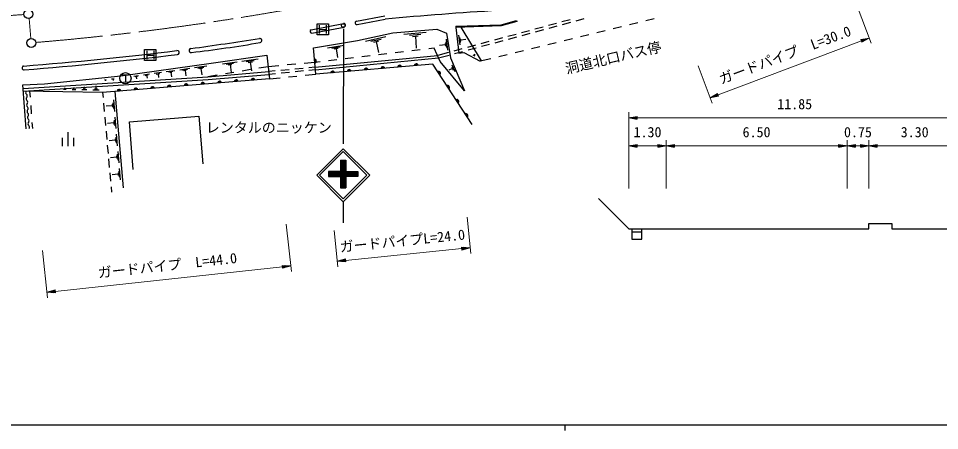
# Model space of a CAD drawing. Units: millimetres, scale not verified. Extents: x 40000 to 680000, y 20000 to 380000.
# Drawn here: x 170410 to 334898, y 204000 to 277560 of the extents above; entities that cross this region are included whole.
import ezdxf
from ezdxf.enums import TextEntityAlignment as Align

# ---------------------------------------------------------------- set-up
doc = ezdxf.new("R2010")
doc.units = ezdxf.units.MM
doc.header["$LTSCALE"] = 1000
doc.linetypes.add('CHAIN', pattern=[18.5, 12, -1.5, 3.5, -1.5])
for name, color, linetype, lineweight in [('M-BGD', 7, 'Continuous', 25), ('M-BGD-EXST', 7, 'Continuous', 25), ('M-BMK', 2, 'CHAIN', 13), ('M-BMK-SRVR', 3, 'Continuous', 25), ('M-STR-HTXT', 7, 'Continuous', 13), ('M-STR-STRC', 7, 'Continuous', 25), ('M-STR-STRD', 7, 'Continuous', 25), ('M-TTL-BAND', 7, 'Continuous', 25)]:
    doc.layers.add(name, color=color, linetype=linetype, lineweight=lineweight)
doc.styles.add('ＭＳ ゴシック', font='')
doc.styles.get('ＭＳ ゴシック').set_extended_font_data('MS Gothic')

msp = doc.modelspace()

# ---------------------------------------------------------------- hatches: boundary and pattern name
at = {"layer": 'M-STR-STRC'}
h = msp.add_hatch(dxfattribs=at)
h.set_pattern_fill('USER', color=256, style=0, pattern_type=2)
h.set_pattern_definition([(45, (743523, 373471), (-70.7128, 70.7128), []), (135, (743523, 373471), (-70.71634, -70.71634), [])])
h.paths.add_polyline_path([(225788, 249347), (225788, 250247), (227950, 250247), (227950, 252280), (228850, 252280), (228850, 247314), (227950, 247314), (227950, 249347)])
h = msp.add_hatch(dxfattribs=at)
h.set_pattern_fill('USER', color=256, style=0, pattern_type=2)
h.set_pattern_definition([(315, (231012, 249824), (70.7107, 70.7107), []), (45, (231012, 249824), (-70.7107, 70.7107), [])])
h.paths.add_polyline_path([(228850, 250247), (228850, 249347), (231012, 249347), (231012, 250247)])

# ---------------------------------------------------------------- linework, layer by layer
at = {"layer": 'M-BGD'}
for p, q in [((248488, 276164), (256587, 276447)), ((256587, 276447), (259361, 277215)), ((259414, 277022), (256617, 276248)), ((259361, 277215), (259414, 277022)), ((266506, 276667), (265057, 276278)), ((268920, 277316), (267472, 276927)), ((267591, 276484), (269039, 276874)), ((270005, 277134), (271453, 277524)), ((280989, 276804), (279533, 276447)), ((283903, 277518), (282446, 277161)), ((239260, 274767), (243225, 275083)), ((240272, 274582), (242255, 274739)), ((248488, 276164), (248495, 275964)), ((256617, 276248), (248495, 275964)), ((253078, 269965), (249449, 275997)), ((259263, 274720), (257814, 274331)), ((261677, 275369), (260229, 274980)), ((260349, 274534), (261797, 274924)), ((264092, 276018), (262643, 275629)), ((262763, 275184), (264211, 275574)), ((265177, 275834), (266625, 276224)), ((275162, 275376), (273705, 275019)), ((278076, 276090), (276619, 275733)), ((232362, 273521), (236033, 274327)), ((233333, 273478), (235169, 273881)), ((233846, 273334), (234764, 273535)), ((234305, 273434), (234735, 271476)), ((240789, 274357), (241780, 274436)), ((241285, 274396), (241453, 272282)), ((246613, 273106), (246675, 272610)), ((246713, 273371), (246839, 272379)), ((246783, 273883), (247034, 271900)), ((249282, 272837), (249071, 274556)), ((249344, 273281), (249238, 274140)), ((249432, 273510), (249379, 273939)), ((249406, 273725), (250322, 273837)), ((254434, 273422), (252986, 273033)), ((256849, 274071), (255400, 273682)), ((255521, 273234), (256969, 273624)), ((257935, 273884), (259383, 274274)), ((266420, 273234), (264964, 272877)), ((269334, 273948), (267877, 273591)), ((272248, 274662), (270791, 274305)), ((225602, 272323), (228555, 272815)), ((226373, 272249), (227849, 272495)), ((226775, 272113), (227513, 272237)), ((227144, 272175), (227407, 270600)), ((239198, 271610), (237709, 271431)), ((242177, 271966), (240688, 271788)), ((244634, 272261), (243666, 272145)), ((247192, 271475), (245283, 270962)), ((246644, 272858), (245587, 272724)), ((249606, 272124), (248157, 271735)), ((248279, 271284), (249727, 271674)), ((252020, 272773), (250572, 272384)), ((250693, 271934), (252141, 272324)), ((253107, 272584), (254555, 272974)), ((260593, 271806), (259136, 271449)), ((263507, 272520), (262050, 272163)), ((206831, 269475), (209460, 269842)), ((210303, 269960), (213226, 270369)), ((211061, 269868), (212522, 270072)), ((211453, 269724), (212184, 269826)), ((211819, 269775), (212037, 268216)), ((214797, 270993), (215234, 266792)), ((224305, 269826), (223337, 269710)), ((223421, 268845), (245214, 270943)), ((223464, 268398), (245405, 270510)), ((227283, 270183), (225794, 270004)), ((230262, 270540), (228773, 270361)), ((233241, 270896), (231751, 270718)), ((236219, 271253), (234730, 271075)), ((245283, 270962), (245214, 270943)), ((245405, 270510), (247313, 271024)), ((251995, 270818), (251601, 271031)), ((251798, 270925), (251940, 271187)), ((254765, 270378), (252838, 269906)), ((257679, 271092), (256222, 270735)), ((196812, 268067), (198361, 268285)), ((197214, 268018), (197988, 268127)), ((199204, 268404), (201047, 268663)), ((199682, 268345), (200603, 268475)), ((199930, 268255), (200390, 268320)), ((200160, 268287), (200298, 267305)), ((201873, 268779), (204044, 269084)), ((202436, 268710), (203521, 268863)), ((202728, 268604), (203270, 268680)), ((202999, 268642), (203162, 267484)), ((207513, 269391), (208827, 269575)), ((207866, 269262), (208523, 269354)), ((208194, 269308), (208390, 267906)), ((211839, 268419), (210359, 268173)), ((215010, 268948), (213318, 268666)), ((216933, 269124), (215010, 268948)), ((216273, 268184), (215101, 268076)), ((218763, 268415), (217269, 268276)), ((219920, 269397), (218426, 269260)), ((221252, 268645), (219759, 268507)), ((221294, 268184), (219801, 268037)), ((223337, 269710), (221414, 269534)), ((223421, 268845), (222248, 268737)), ((223464, 268398), (222289, 268282)), ((247916, 268618), (247263, 268315)), ((247774, 268924), (248058, 268312)), ((247795, 269306), (248364, 268082)), ((171261, 264583), (204266, 266653)), ((215234, 266792), (185438, 264351)), ((185759, 266618), (186104, 266654)), ((185931, 266636), (185955, 266406)), ((187056, 266754), (187486, 266800)), ((187271, 266777), (187301, 266490)), ((191026, 267254), (191863, 267371)), ((191251, 267171), (191669, 267230)), ((191460, 267201), (191523, 266754)), ((192747, 267496), (193796, 267643)), ((193029, 267393), (193554, 267466)), ((193292, 267430), (193370, 266870)), ((194668, 267766), (195954, 267947)), ((195014, 267640), (195656, 267730)), ((195335, 267685), (195432, 266999)), ((197422, 267942), (197809, 267997)), ((197615, 267970), (197732, 267144)), ((205920, 267433), (204229, 267151)), ((204266, 266653), (215143, 267578)), ((208880, 267926), (207400, 267680)), ((216318, 267693), (215143, 267578)), ((215234, 266792), (217148, 266978)), ((218806, 267938), (217313, 267791)), ((218641, 267123), (220134, 267269)), ((221627, 267414), (223541, 267600)), ((171766, 257855), (171183, 265699)), ((178917, 264858), (178482, 264865)), ((178699, 264862), (178704, 265151)), ((180641, 264830), (180013, 264840)), ((180327, 264835), (180334, 265254)), ((182388, 264914), (181964, 264921)), ((182176, 264918), (182183, 265370)), ((184547, 264912), (183998, 264921)), ((184272, 264917), (184282, 265501)), ((185438, 264351), (171261, 264583)), ((172548, 263498), (172469, 264563)), ((182598, 264798), (181751, 264812)), ((184818, 264761), (183722, 264779)), ((185438, 264351), (185521, 263428)), ((187639, 264532), (189105, 247304)), ((172770, 260506), (172659, 262002)), ((185610, 262432), (185743, 260938)), ((187174, 261982), (186060, 261887)), ((187152, 262243), (187196, 261721)), ((187269, 262516), (187358, 261472)), ((187364, 263050), (187541, 260961)), ((185832, 259942), (185966, 258448)), ((187627, 259955), (187803, 257886)), ((172960, 257944), (172881, 259010)), ((187439, 258897), (186335, 258803)), ((187417, 259156), (187461, 258638)), ((187533, 259426), (187621, 258391)), ((190921, 250592), (190232, 259126)), ((179217, 257275), (179217, 254775)), ((186055, 257451), (186188, 255957)), ((187889, 256880), (188063, 254830)), ((178217, 256275), (178217, 254775)), ((180217, 256275), (180217, 254775)), ((186277, 254961), (186411, 253467)), ((187703, 255831), (186609, 255738)), ((187681, 256088), (187724, 255575)), ((187796, 256355), (187883, 255330)), ((188149, 253824), (188321, 251793)), ((186500, 252471), (186633, 250977)), ((187964, 252785), (186881, 252693)), ((187943, 253039), (187986, 252531)), ((188057, 253304), (188143, 252289)), ((188316, 250273), (188401, 249267)), ((188407, 250787), (188578, 248776)), ((186722, 249981), (186856, 248487)), ((188224, 249759), (187152, 249667)), ((188203, 250010), (188246, 249507)), ((186945, 247491), (187027, 246568)), ((281703, 239406), (279970, 239406))]:
    msp.add_line(p, q, dxfattribs=at)
for points in [[(223085, 272309), (230941, 273618), (237283, 275011), (245139, 275636), (246868, 274939), (247565, 270519), (250088, 264645), (245691, 269858), (244634, 272261)], [(248495, 275964), (249064, 271331), (249936, 271479), (252838, 269906)], [(251433, 258609), (244406, 269420), (223541, 267600), (223085, 272309)], [(171183, 265699), (175045, 265893), (188668, 267326), (204816, 269597), (214797, 270993)], [(171229, 265082), (204229, 267151), (215101, 268076)], [(190232, 259126), (202635, 260128), (203325, 251594)], [(274014, 245396), (279409, 240011), (322258, 240011), (322258, 240949), (326396, 240949), (326396, 240018), (338752, 240018), (345103, 235743)], [(279970, 240011), (279970, 238150), (281703, 238150), (281703, 240011)]]:
    msp.add_lwpolyline(points, dxfattribs=at)
for centre, radius, start, end in [((223259, 269949), 354, 284.33429, 86.73947), ((223259, 269949), 283, 286.55833, 84.51543), ((223259, 269949), 212, 290.30466, 80.76911), ((223259, 269949), 142, 298.01639, 73.05738), ((223259, 269949), 100, 308.33405, 62.73971), ((223259, 269949), 100, 308.33405, 62.73971), ((226507, 267804), 354, 13.7821, 176.18728), ((229495, 268065), 354, 13.7821, 176.18728), ((229495, 268065), 283, 16.00614, 173.96324), ((229495, 268065), 212, 19.75246, 170.21691), ((229495, 268065), 142, 27.46419, 162.50518), ((229495, 268065), 100, 37.78185, 152.18752), ((229495, 268065), 100, 37.78185, 152.18752), ((232484, 268326), 354, 13.7821, 176.18728), ((232484, 268326), 283, 16.00614, 173.96324), ((232484, 268326), 212, 19.75246, 170.21691), ((232484, 268326), 142, 27.46419, 162.50518), ((232484, 268326), 100, 37.78185, 152.18752), ((232484, 268326), 100, 37.78185, 152.18752), ((235473, 268586), 354, 13.7821, 176.18728), ((235473, 268586), 283, 16.00614, 173.96324), ((235473, 268586), 212, 19.75246, 170.21691), ((235473, 268586), 142, 27.46419, 162.50518), ((235473, 268586), 100, 37.78185, 152.18752), ((235473, 268586), 100, 37.78185, 152.18752), ((238461, 268847), 354, 13.7821, 176.18728), ((238461, 268847), 283, 16.00614, 173.96324), ((238461, 268847), 212, 19.75246, 170.21691), ((238461, 268847), 142, 27.46419, 162.50518), ((238461, 268847), 100, 37.78185, 152.18752), ((238461, 268847), 100, 37.78185, 152.18752), ((241450, 269108), 354, 13.7821, 176.18728), ((241450, 269108), 283, 16.00614, 173.96324), ((241450, 269108), 212, 19.75246, 170.21691), ((241450, 269108), 142, 27.46419, 162.50518), ((241450, 269108), 100, 37.78185, 152.18752), ((241450, 269108), 100, 37.78185, 152.18752), ((209310, 266252), 354, 13.47989, 175.88507), ((209310, 266252), 283, 15.70393, 173.66103), ((212300, 266497), 354, 13.47989, 175.88507), ((212300, 266497), 283, 15.70393, 173.66103), ((212300, 266497), 212, 19.45025, 169.9147), ((212300, 266497), 142, 27.16198, 162.20297), ((212300, 266497), 100, 37.47965, 151.88531), ((212300, 266497), 100, 37.47965, 151.88531), ((226507, 267804), 283, 16.00614, 173.96324), ((226507, 267804), 212, 19.75246, 170.21691), ((226507, 267804), 142, 27.46419, 162.50518), ((226507, 267804), 100, 37.78185, 152.18752), ((226507, 267804), 100, 37.78185, 152.18752), ((245422, 267758), 354, 311.82128, 114.22646), ((245422, 267758), 283, 314.04532, 112.00242), ((245422, 267758), 212, 317.79164, 108.25609), ((245422, 267758), 142, 325.50337, 100.54436), ((245422, 267758), 100, 335.82104, 90.2267), ((245422, 267758), 100, 335.82104, 90.2267), ((188381, 264538), 354, 13.47989, 175.88507), ((191371, 264783), 354, 13.47989, 175.88507), ((191371, 264783), 283, 15.70393, 173.66103), ((191371, 264783), 212, 19.45025, 169.9147), ((191371, 264783), 142, 27.16198, 162.20297), ((191371, 264783), 100, 37.47965, 151.88531), ((191371, 264783), 100, 37.47965, 151.88531), ((194361, 265028), 354, 13.47989, 175.88507), ((194361, 265028), 283, 15.70393, 173.66103), ((194361, 265028), 212, 19.45025, 169.9147), ((194361, 265028), 142, 27.16198, 162.20297), ((194361, 265028), 100, 37.47965, 151.88531), ((194361, 265028), 100, 37.47965, 151.88531), ((197351, 265273), 354, 13.47989, 175.88507), ((197351, 265273), 283, 15.70393, 173.66103), ((197351, 265273), 212, 19.45025, 169.9147), ((197351, 265273), 142, 27.16198, 162.20297), ((197351, 265273), 100, 37.47965, 151.88531), ((197351, 265273), 100, 37.47965, 151.88531), ((200341, 265518), 354, 13.47989, 175.88507), ((200341, 265518), 283, 15.70393, 173.66103), ((200341, 265518), 212, 19.45025, 169.9147), ((200341, 265518), 142, 27.16198, 162.20297), ((200341, 265518), 100, 37.47965, 151.88531), ((200341, 265518), 100, 37.47965, 151.88531), ((203331, 265762), 354, 13.47989, 175.88507), ((203331, 265762), 283, 15.70393, 173.66103), ((203331, 265762), 212, 19.45025, 169.9147), ((203331, 265762), 142, 27.16198, 162.20297), ((203331, 265762), 100, 37.47965, 151.88531), ((203331, 265762), 100, 37.47965, 151.88531), ((206320, 266007), 354, 13.47989, 175.88507), ((206320, 266007), 283, 15.70393, 173.66103), ((206320, 266007), 212, 19.45025, 169.9147), ((206320, 266007), 142, 27.16198, 162.20297), ((206320, 266007), 100, 37.47965, 151.88531), ((206320, 266007), 100, 37.47965, 151.88531), ((209310, 266252), 212, 19.45025, 169.9147), ((209310, 266252), 142, 27.16198, 162.20297), ((209310, 266252), 100, 37.47965, 151.88531), ((209310, 266252), 100, 37.47965, 151.88531), ((247057, 265243), 354, 311.82128, 114.22646), ((247057, 265243), 283, 314.04532, 112.00242), ((247057, 265243), 212, 317.79164, 108.25609), ((247057, 265243), 142, 325.50337, 100.54436), ((247057, 265243), 100, 335.82104, 90.2267), ((247057, 265243), 100, 335.82104, 90.2267), ((172070, 264315), 374, 135.99435, 232.50458), ((172153, 263201), 374, 135.99435, 232.50458), ((171614, 263721), 374, 315.99435, 52.50458), ((188381, 264538), 283, 15.70393, 173.66103), ((188381, 264538), 212, 19.45025, 169.9147), ((188381, 264538), 142, 27.16198, 162.20297), ((188381, 264538), 100, 37.47965, 151.88531), ((188381, 264538), 100, 37.47965, 151.88531), ((172235, 262088), 374, 135.99435, 232.50458), ((171697, 262608), 374, 315.99435, 52.50458), ((171780, 261494), 374, 315.99435, 52.50458), ((248692, 262727), 354, 311.82128, 114.22646), ((248692, 262727), 283, 314.04532, 112.00242), ((248692, 262727), 212, 317.79164, 108.25609), ((248692, 262727), 142, 325.50337, 100.54436), ((248692, 262727), 100, 335.82104, 90.2267), ((248692, 262727), 100, 335.82104, 90.2267), ((172318, 260975), 374, 135.99435, 232.50458), ((172401, 259861), 374, 135.99435, 232.50458), ((171863, 260381), 374, 315.99435, 52.50458), ((250327, 260212), 354, 311.82128, 114.22646), ((250327, 260212), 283, 314.04532, 112.00242), ((250327, 260212), 212, 317.79164, 108.25609), ((250327, 260212), 142, 325.50337, 100.54436), ((250327, 260212), 100, 335.82104, 90.2267), ((250327, 260212), 100, 335.82104, 90.2267), ((172483, 258748), 374, 135.99435, 232.50458), ((171945, 259268), 374, 315.99435, 52.50458), ((172028, 258155), 374, 315.99435, 52.50458)]:
    msp.add_arc(centre, radius, start, end, dxfattribs=at)
at = {"layer": 'M-BGD-EXST'}
for p, q in [((188964, 267482), (190064, 267482)), ((189514, 267482), (189514, 266232))]:
    msp.add_line(p, q, dxfattribs=at)
msp.add_circle((189514, 266882), 1000, dxfattribs=at)
at = {"layer": 'M-BMK'}
msp.add_line((172319, 277544), (172625, 273991), dxfattribs=at)
for centre, radius, start, end in [((132507, 763139), 491582, 274.78227, 284.08203), ((135880, 753857), 476922, 262.42749, 274.27115)]:
    msp.add_arc(centre, radius, start, end, dxfattribs=at)
at = {"layer": 'M-BMK-SRVR'}
for centre in [(172196, 278335), (172693, 273194)]:
    msp.add_circle(centre, 800, dxfattribs=at)
at = {"layer": 'M-STR-HTXT'}
for p, q in [((320191, 279777), (322688, 273127)), ((295345, 263928), (320932, 273536)), ((322336, 274063), (320844, 273770)), ((320844, 273770), (321020, 273302)), ((321142, 273829), (320862, 273723)), ((320879, 273676), (321441, 273887)), ((321739, 273946), (320897, 273630)), ((320914, 273583), (322038, 274005)), ((322336, 274063), (320932, 273536)), ((320949, 273489), (322073, 273911)), ((321810, 273759), (320967, 273442)), ((320985, 273396), (321546, 273607)), ((321283, 273454), (321002, 273349)), ((322336, 274063), (321020, 273302)), ((291796, 269115), (294293, 262465)), ((293941, 263401), (295257, 264162)), ((293941, 263401), (295345, 263928)), ((293941, 263401), (295433, 263694)), ((295328, 263975), (294204, 263553)), ((295363, 263882), (294239, 263460)), ((294468, 263706), (295310, 264022)), ((294538, 263518), (295380, 263835)), ((295293, 264069), (294731, 263858)), ((295398, 263788), (294836, 263577)), ((294994, 264010), (295275, 264116)), ((295135, 263636), (295416, 263741)), ((295433, 263694), (295257, 264162)), ((279425, 247205), (279425, 260807)), ((279425, 259807), (280925, 260057)), ((280025, 259907), (280925, 259907)), ((280925, 259957), (280325, 259957)), ((280625, 260007), (280925, 260007)), ((280925, 259557), (280925, 260057)), ((279425, 259807), (280925, 259557)), ((279425, 259807), (280925, 259807)), ((280925, 259857), (279725, 259857)), ((280925, 259757), (279725, 259757)), ((280025, 259707), (280925, 259707)), ((280925, 259657), (280325, 259657)), ((280625, 259607), (280925, 259607)), ((280925, 259807), (286062, 259807)), ((286062, 259807), (318370, 259807)), ((318370, 259807), (322272, 259807)), ((322272, 259807), (337133, 259807)), ((279425, 254807), (280925, 255057)), ((280925, 254957), (280325, 254957)), ((280625, 255007), (280925, 255007)), ((280925, 254557), (280925, 255057)), ((286062, 254807), (284562, 255057)), ((284562, 255057), (284562, 254557)), ((284862, 255007), (284562, 255007)), ((284562, 254957), (285162, 254957)), ((286062, 247205), (286062, 255807)), ((286062, 254807), (287562, 255057)), ((287562, 254957), (286962, 254957)), ((287262, 255007), (287562, 255007)), ((287562, 254557), (287562, 255057)), ((318370, 254807), (316870, 255057)), ((316870, 255057), (316870, 254557)), ((317170, 255007), (316870, 255007)), ((316870, 254957), (317470, 254957)), ((318370, 247205), (318370, 255807)), ((318370, 254807), (319870, 255057)), ((319870, 254957), (319270, 254957)), ((319570, 255007), (319870, 255007)), ((319870, 254557), (319870, 255057)), ((322272, 254807), (320772, 255057)), ((320772, 255057), (320772, 254557)), ((321072, 255007), (320772, 255007)), ((320772, 254957), (321372, 254957)), ((322272, 247205), (322272, 255807)), ((322272, 254807), (323772, 255057)), ((323772, 254957), (323172, 254957)), ((323472, 255007), (323772, 255007)), ((323772, 254557), (323772, 255057)), ((279425, 254807), (280925, 254557)), ((279425, 254807), (280925, 254807)), ((280925, 254857), (279725, 254857)), ((280925, 254757), (279725, 254757)), ((280025, 254907), (280925, 254907)), ((280025, 254707), (280925, 254707)), ((280925, 254657), (280325, 254657)), ((280625, 254607), (280925, 254607)), ((280925, 254807), (284562, 254807)), ((285462, 254907), (284562, 254907)), ((284562, 254857), (285762, 254857)), ((286062, 254807), (284562, 254557)), ((286062, 254807), (284562, 254807)), ((284562, 254757), (285762, 254757)), ((285462, 254707), (284562, 254707)), ((284562, 254657), (285162, 254657)), ((284862, 254607), (284562, 254607)), ((286062, 254807), (287562, 254557)), ((286062, 254807), (287562, 254807)), ((287562, 254857), (286362, 254857)), ((287562, 254757), (286362, 254757)), ((286662, 254907), (287562, 254907)), ((286662, 254707), (287562, 254707)), ((287562, 254657), (286962, 254657)), ((287262, 254607), (287562, 254607)), ((287562, 254807), (316870, 254807)), ((317770, 254907), (316870, 254907)), ((316870, 254857), (318070, 254857)), ((318370, 254807), (316870, 254557)), ((318370, 254807), (316870, 254807)), ((316870, 254757), (318070, 254757)), ((317770, 254707), (316870, 254707)), ((316870, 254657), (317470, 254657)), ((317170, 254607), (316870, 254607)), ((318370, 254807), (319870, 254557)), ((318370, 254807), (319870, 254807)), ((319870, 254857), (318670, 254857)), ((319870, 254757), (318670, 254757)), ((318970, 254907), (319870, 254907)), ((318970, 254707), (319870, 254707)), ((319870, 254657), (319270, 254657)), ((319570, 254607), (319870, 254607)), ((319870, 254807), (320772, 254807)), ((321672, 254907), (320772, 254907)), ((320772, 254857), (321972, 254857)), ((322272, 254807), (320772, 254557)), ((322272, 254807), (320772, 254807)), ((320772, 254757), (321972, 254757)), ((321672, 254707), (320772, 254707)), ((320772, 254657), (321372, 254657)), ((321072, 254607), (320772, 254607)), ((322272, 254807), (323772, 254557)), ((322272, 254807), (323772, 254807)), ((323772, 254857), (322572, 254857)), ((323772, 254757), (322572, 254757)), ((322872, 254907), (323772, 254907)), ((322872, 254707), (323772, 254707)), ((323772, 254657), (323172, 254657)), ((323472, 254607), (323772, 254607)), ((323772, 254807), (337133, 254807)), ((250515, 242099), (251168, 235632)), ((218244, 240828), (219156, 232401)), ((226797, 239704), (227449, 233238)), ((174697, 236114), (175609, 227687)), ((228841, 234383), (249575, 236477)), ((251068, 236627), (249550, 236725)), ((249550, 236725), (249600, 236228)), ((249854, 236706), (249555, 236675)), ((249560, 236626), (250157, 236686)), ((250461, 236666), (249565, 236576)), ((249570, 236526), (250764, 236647)), ((251068, 236627), (249575, 236477)), ((249580, 236427), (250774, 236547)), ((250481, 236467), (249585, 236377)), ((249590, 236327), (250187, 236388)), ((249894, 236308), (249595, 236278)), ((251068, 236627), (249600, 236228)), ((227349, 234233), (228816, 234632)), ((227349, 234233), (228841, 234383)), ((227349, 234233), (228866, 234135)), ((228836, 234433), (227642, 234313)), ((228846, 234334), (227652, 234213)), ((227936, 234393), (228831, 234483)), ((227956, 234194), (228851, 234284)), ((228826, 234533), (228229, 234472)), ((228856, 234234), (228259, 234174)), ((228523, 234552), (228821, 234582)), ((228563, 234154), (228861, 234185)), ((228866, 234135), (228816, 234632)), ((176993, 228843), (217557, 233234)), ((219048, 233395), (217530, 233482)), ((217530, 233482), (217584, 232985)), ((217834, 233465), (217536, 233432)), ((217541, 233383), (218137, 233447)), ((218441, 233430), (217546, 233333)), ((217552, 233283), (218745, 233412)), ((219048, 233395), (217557, 233234)), ((217563, 233184), (218756, 233313)), ((218463, 233231), (217568, 233134)), ((217573, 233084), (218170, 233149)), ((217877, 233067), (217579, 233035)), ((219048, 233395), (217584, 232985)), ((175502, 228681), (176966, 229091)), ((175502, 228681), (176993, 228843)), ((175502, 228681), (177020, 228594)), ((176988, 228892), (175795, 228763)), ((176999, 228793), (175805, 228664)), ((176088, 228845), (176982, 228942)), ((176109, 228646), (177004, 228743)), ((176977, 228992), (176380, 228927)), ((177009, 228693), (176413, 228629)), ((176673, 229009), (176972, 229041)), ((176716, 228611), (177015, 228644)), ((177020, 228594), (176966, 229091))]:
    msp.add_line(p, q, dxfattribs=at)
at = {"layer": 'M-STR-STRC'}
for p, q in [((223766, 274611), (223766, 276611)), ((223766, 276611), (225766, 276611)), ((224141, 276361), (224141, 274861)), ((225391, 276361), (225391, 274861)), ((225766, 276611), (225766, 274611)), ((224141, 275611), (225391, 275611)), ((228446, 275682), (228424, 255153)), ((225766, 274611), (223766, 274611)), ((192939, 270022), (192939, 272022)), ((192939, 272022), (194939, 272022)), ((193314, 271772), (193314, 270272)), ((194564, 271772), (194564, 270272)), ((194939, 272022), (194939, 270022)), ((194939, 270022), (192939, 270022)), ((193314, 271022), (194564, 271022)), ((223671, 249576), (228409, 254314)), ((224166, 249576), (228409, 253819)), ((228409, 254314), (233147, 249576)), ((228409, 253819), (232652, 249576)), ((227950, 252280), (228850, 252280)), ((227950, 252280), (227950, 250247)), ((228850, 252280), (228850, 250247)), ((227950, 250247), (225788, 250247)), ((225788, 250247), (225788, 249347)), ((223671, 249576), (228409, 244839)), ((224166, 249576), (228409, 245334)), ((225788, 249347), (227950, 249347)), ((227950, 249347), (227950, 247314)), ((228409, 245334), (232652, 249576)), ((228409, 244839), (233147, 249576)), ((228850, 249347), (228850, 247314)), ((227950, 247314), (228850, 247314)), ((228409, 244839), (228409, 241051))]:
    msp.add_line(p, q, dxfattribs=at)
msp.add_lwpolyline([(228850, 250247), (231012, 250247), (231012, 249347), (228850, 249347)], dxfattribs=at)
msp.add_circle((228395, 276296), 305, dxfattribs=at)
at = {"layer": 'M-STR-STRD'}
for p, q in [((230808, 277085), (235840, 278045)), ((222708, 275530), (228453, 276645)), ((230926, 276469), (235898, 277425)), ((222829, 274910), (228573, 276025))]:
    msp.add_line(p, q, dxfattribs=at)
for centre, radius, start, end in [((290540, -304936), 584919, 93.37128, 95.36027), ((228522, 276337), 316, 279.33159, 102.65342), ((230856, 276775), 313, 98.65992, 282.96273), ((222791, 275224), 317, 105.10041, 276.8846), ((139550, 732712), 464628, 277.62355, 279.14964), ((174873, 497805), 227859, 276.65858, 279.78199), ((213480, 273621), 378, 286.34397, 97.31919), ((118641, 932894), 665919, 274.53929, 276.90714), ((198796, 271472), 343, 278.11792, 101.86547), ((201232, 271836), 358, 96.87002, 279.98392), ((120612, 914850), 648454, 274.4946, 276.92925), ((171392, 268728), 339, 98.10807, 276.20301)]:
    msp.add_arc(centre, radius, start, end, dxfattribs=at)
at = {"layer": 'M-TTL-BAND'}
for p, q in [((40000, 205000), (579000, 205000)), ((268000, 205000), (268000, 204000))]:
    msp.add_line(p, q, dxfattribs=at)

# ---------------------------------------------------------------- texts
at = {"layer": 'M-BGD', "style": 'ＭＳ ゴシック'}
msp.add_text('洞道北口バス停', height=1833, rotation=13.241, dxfattribs=at).set_placement((276948, 269135), align=Align.BOTTOM_CENTER)
msp.add_text('レンタルのニッケン', height=1833, dxfattribs=at).set_placement((215116, 256620), align=Align.BOTTOM_CENTER)
at = {"layer": 'M-STR-HTXT', "style": 'ＭＳ ゴシック'}
for s, rotation, p in [('ガードパイプ  L=30.0', 20.581, (307787, 269668)), ('ガードパイプL=24.0', 5.764, (239108, 236425)), ('ガードパイプ  L=44.0', 6.178, (197168, 232032))]:
    msp.add_text(s, height=1833, rotation=rotation, dxfattribs=at).set_placement(p, align=Align.BOTTOM_CENTER)
for s, p in [('11.85', (309029, 260807)), ('1.30', (282743, 255807)), ('6.50', (302216, 255807)), ('0.75', (320321, 255807)), ('3.30', (330452, 255807))]:
    msp.add_text(s, height=1833, dxfattribs=at).set_placement(p, align=Align.BOTTOM_CENTER)

doc.saveas('drawing.dxf')
